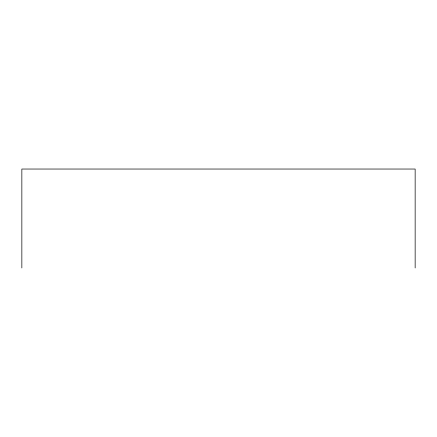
<?xml version="1.0" encoding="UTF-8"?>
<svg xmlns="http://www.w3.org/2000/svg" width="437" height="437" viewBox="0 0 437 437"><rect width="100%" height="100%" fill="white"/><g stroke="black" fill="none" stroke-linecap="round" stroke-linejoin="round"><path stroke-width="0.66" d="M415.15 267.963L415.15 169.037L21.85 169.037L21.85 267.963"/></g></svg>
